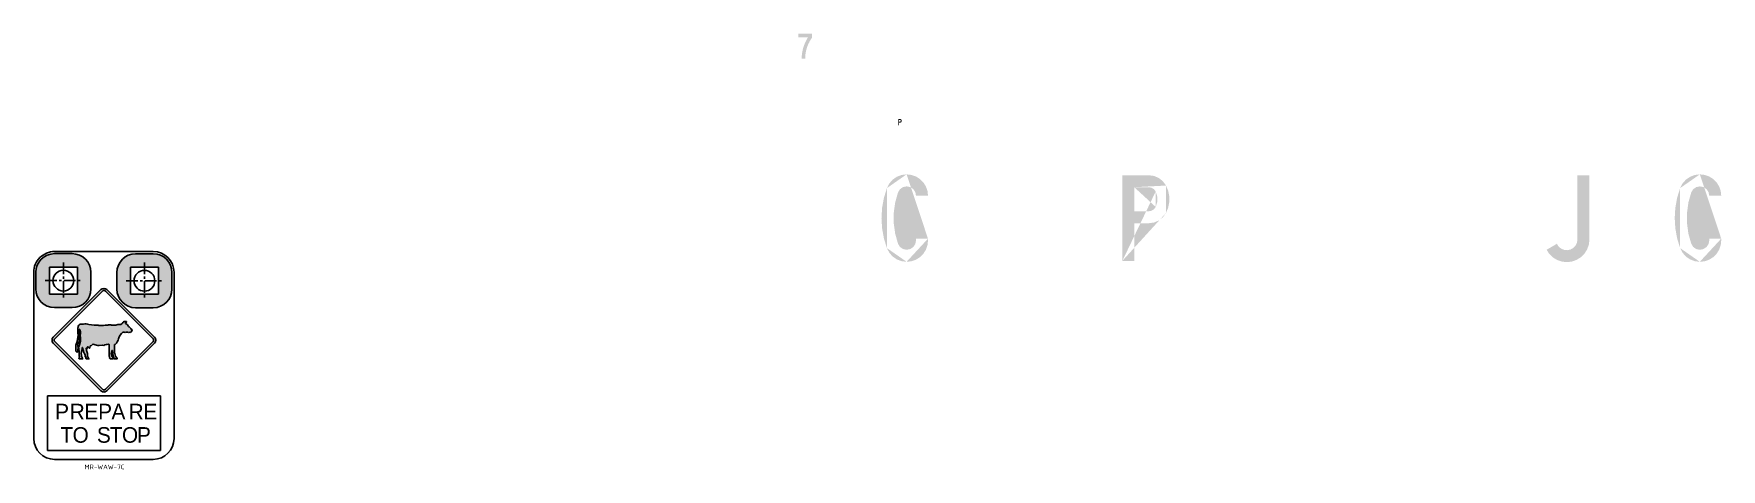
# Model space of a CAD drawing. Extents: x -332 to 1025, y -1312 to 226.
# Drawn here: x -332 to 750, y -54 to 226 of the extents above.
import ezdxf

# ---------------------------------------------------------------- set-up
doc = ezdxf.new("R2010")
doc.units = 0
doc.header["$LTSCALE"] = 6
doc.header["$MEASUREMENT"] = 0
doc.linetypes.add('CENTER', pattern=[2, 1.25, -0.25, 0.25, -0.25])
doc.linetypes.add('CENTERX2', pattern=[101.60000000000001, 63.5, -12.7, 12.7, -12.7])
for name, color, linetype in [('CENT25', 1, 'CENTER'), ('GREEN', 84, 'CONTINUOUS'), ('L25', 1, 'CONTINUOUS'), ('L35', 3, 'CONTINUOUS'), ('L50', 7, 'CONTINUOUS'), ('T25', 1, 'CONTINUOUS'), ('TBLK25', 1, 'CONTINUOUS')]:
    doc.layers.add(name, color=color, linetype=linetype)
doc.styles.add('DSERIES', font='Dseries')
doc.styles.add('ISO', font='iso')

msp = doc.modelspace()

# ---------------------------------------------------------------- hatches: boundary and pattern name
at = {"layer": 'GREEN'}
h = msp.add_hatch(color=256, dxfattribs=at)
h.paths.add_polyline_path([(241.503885531301, 92.94652886552575), (241.4781098236443, 92.94652886552575)], flags=16)
edge = h.paths.add_edge_path()
edge.add_line((233.796948941962, 94.05488429476179), (241.503885531301, 94.05488429476179))
edge.add_line((241.503885531301, 94.05488429476179), (241.503885531301, 92.94652886552575))
edge.add_line((241.1688013317645, 89.87921965438414), (241.503885531301, 92.94652886552575))
edge.add_line((241.1688013317645, 89.87921965438414), (240.163548733155, 86.96656468918246))
edge.add_line((240.163548733155, 86.96656468918246), (238.5139034431293, 84.36321821586063))
edge.add_line((238.5139034431293, 84.36321821586063), (236.3487439999706, 82.17228306504518))
edge.add_line((236.3487439999706, 82.17228306504518), (233.7453975266487, 80.52263777501946))
edge.add_line((233.7453975266487, 80.52263777501946), (230.832742561447, 79.51738517641002))
edge.add_line((230.832742561447, 79.51738517641002), (227.7654333503054, 79.18230097687353))
edge.add_line((227.7654333503054, 79.18230097687353), (224.5176941855673, 79.59471229937998))
edge.add_line((224.5176941855673, 79.59471229937998), (221.4503849744257, 80.75461914392935))
edge.add_line((221.4503849744257, 80.75461914392935), (218.7697113781338, 82.61047009520826))
edge.add_line((218.7697113781338, 82.61047009520826), (216.6303276426318, 85.08493803024686))
edge.add_line((216.6303276426318, 85.08493803024686), (215.1353365985459, 87.99759299544854))
edge.add_line((215.1353365985459, 87.99759299544854), (213.202158524297, 94.26108995601498))
edge.add_line((213.202158524297, 94.26108995601498), (212.0422516797477, 100.705016870178))
edge.add_line((212.0422516797477, 100.705016870178), (211.6556160648979, 107.2520466149676))
edge.add_line((211.6556160648979, 107.2520466149676), (212.0422516797477, 113.7733006521005))
edge.add_line((212.0422516797477, 113.7733006521005), (213.202158524297, 120.2172275662635))
edge.add_line((213.202158524297, 120.2172275662635), (215.1353365985459, 126.48072452683))
edge.add_line((215.1353365985459, 126.48072452683), (216.6303276426318, 129.3933794920317))
edge.add_line((216.6303276426318, 129.3933794920317), (218.7697113781338, 131.8678474270703))
edge.add_line((218.7697113781338, 131.8678474270703), (221.4503849744257, 133.7236983783492))
edge.add_line((221.4503849744257, 133.7236983783492), (224.5176941855673, 134.9093809305552))
edge.add_line((224.5176941855673, 134.9093809305552), (227.7654333503054, 135.296016545405))
edge.add_line((227.7654333503054, 135.296016545405), (230.832742561447, 134.9609323458685))
edge.add_line((230.832742561447, 134.9609323458685), (233.7453975266487, 133.9556797472591))
edge.add_line((233.7453975266487, 133.9556797472591), (236.3487439999706, 132.3060344572334))
edge.add_line((236.3487439999706, 132.3060344572334), (238.5139034431293, 130.1408750140746))
edge.add_line((238.5139034431293, 130.1408750140746), (240.163548733155, 127.5117528330961))
edge.add_line((240.163548733155, 127.5117528330961), (241.1688013317645, 124.5990978678944))
edge.add_line((241.1688013317645, 124.5990978678944), (241.503885531301, 121.5317886567528))
edge.add_line((241.503885531301, 121.5317886567528), (233.796948941962, 121.5317886567528))
edge.add_line((233.796948941962, 121.5317886567528), (233.3587619117989, 123.8516023458515))
edge.add_line((233.3587619117989, 123.8516023458515), (232.0442008213097, 125.8363318354137))
edge.add_line((232.0442008213097, 125.8363318354137), (230.0852470394041, 127.150892925903))
edge.add_line((230.0852470394041, 127.150892925903), (227.7654333503054, 127.589079956066))
edge.add_line((227.7654333503054, 127.589079956066), (225.4456196612067, 127.1251172182463))
edge.add_line((225.4456196612067, 127.1251172182463), (223.5124415869578, 125.7590047124438))
edge.add_line((223.5124415869578, 125.7590047124438), (222.2752076194386, 123.7484995152249))
edge.add_line((222.2752076194386, 123.7484995152249), (220.4451323758162, 117.2787968934052))
edge.add_line((220.4451323758162, 117.2787968934052), (219.5172069001768, 110.6028886103323))
edge.add_line((219.5172069001768, 110.6028886103323), (219.5172069001768, 103.8754289119462))
edge.add_line((219.5172069001768, 103.8754289119462), (220.4451323758162, 97.22529633653))
edge.add_line((220.4451323758162, 97.22529633653), (222.2752076194386, 90.7555937147103))
edge.add_line((222.2752076194386, 90.7555937147103), (223.5124415869578, 88.71931280983478))
edge.add_line((223.5124415869578, 88.71931280983478), (225.4456196612067, 87.3789760116889))
edge.add_line((225.4456196612067, 87.3789760116889), (227.7654333503054, 86.8892375662125))
edge.add_line((227.7654333503054, 86.8892375662125), (230.0852470394041, 87.35320030403227))
edge.add_line((230.0852470394041, 87.35320030403227), (232.0442008213097, 88.6677613945215))
edge.add_line((232.0442008213097, 88.6677613945215), (233.3587619117989, 90.62671517642707))
edge.add_line((233.3587619117989, 90.62671517642707), (233.796948941962, 92.94652886552575))
edge.add_line((233.796948941962, 92.94652886552575), (233.796948941962, 94.05488429476179))
edge = h.paths.add_edge_path(flags=16)
edge.add_line((241.503885531301, 94.05488429476179), (241.4781098236443, 94.05488429476179))
edge.add_line((227.7654333503054, 135.296016545405), (227.7396576426488, 135.296016545405))
edge.add_line((215.1353365985459, 126.48072452683), (215.1095608908893, 126.48072452683))
edge.add_line((215.1353365985459, 87.99759299544854), (215.1095608908893, 87.99759299544854))
edge.add_line((227.7654333503054, 79.18230097687353), (227.7396576426488, 79.18230097687353))
h = msp.add_hatch(color=256, dxfattribs=at)
h.paths.add_polyline_path([(383.1671748122604, 127.0477900952764), (383.1413991046037, 127.0477900952764)], flags=16)
edge = h.paths.add_edge_path(flags=17)
edge.add_line((373.8105929328957, 111.6339169165984), (373.8105929328957, 127.0477900952764))
edge.add_line((373.8105929328957, 127.0477900952764), (383.1671748122604, 127.0477900952764))
edge.add_line((384.9199229329127, 126.6869301880832), (383.1671748122604, 127.0477900952764))
edge.add_line((384.9199229329127, 126.6869301880832), (386.4664653923118, 125.7332290047871))
edge.add_line((386.4664653923118, 125.7332290047871), (387.5490451138912, 124.2897893760146))
edge.add_line((387.5490451138912, 124.2897893760146), (388.5542977125007, 121.0420502112764))
edge.add_line((388.5542977125007, 121.0420502112764), (388.5542977125007, 117.6396568005983))
edge.add_line((388.5542977125007, 117.6396568005983), (387.5490451138912, 114.3919176358602))
edge.add_line((387.5490451138912, 114.3919176358602), (386.4664653923118, 112.9484780070877))
edge.add_line((386.4664653923118, 112.9484780070877), (384.9199229329127, 111.9947768237915))
edge.add_line((384.9199229329127, 111.9947768237915), (383.1671748122604, 111.6339169165984))
edge.add_line((383.1671748122604, 111.6339169165984), (373.8105929328957, 111.6339169165984))
h.paths.add_polyline_path([(383.1413991046037, 134.7289509769586), (383.1671748122604, 134.7289509769586)], flags=16)
edge = h.paths.add_edge_path()
edge.add_line((373.8105929328957, 79.7493665453199), (366.1294320512134, 79.7493665453199))
edge.add_line((366.1294320512134, 79.7493665453199), (366.1294320512134, 134.7289509769586))
edge.add_line((366.1294320512134, 134.7289509769586), (383.1671748122604, 134.7289509769586))
edge.add_line((386.4664653923118, 134.2907639467956), (383.1671748122604, 134.7289509769586))
edge.add_line((386.4664653923118, 134.2907639467956), (389.5595503111101, 132.9504271486497))
edge.add_line((389.5595503111101, 132.9504271486497), (392.1886724920886, 130.8625948284608))
edge.add_line((392.1886724920886, 130.8625948284608), (394.1476262739941, 128.1303698168557))
edge.add_line((394.1476262739941, 128.1303698168557), (395.5395144874533, 124.7537521138343))
edge.add_line((395.5395144874533, 124.7537521138343), (396.2612343018396, 121.1709287495597))
edge.add_line((396.2612343018396, 121.1709287495597), (396.2612343018396, 117.5107782623151))
edge.add_line((396.2612343018396, 117.5107782623151), (395.5395144874533, 113.9279548980405))
edge.add_line((395.5395144874533, 113.9279548980405), (394.1476262739941, 110.5513371950191))
edge.add_line((394.1476262739941, 110.5513371950191), (392.1886724920886, 107.8191121834139))
edge.add_line((392.1886724920886, 107.8191121834139), (389.5595503111101, 105.7312798632252))
edge.add_line((389.5595503111101, 105.7312798632252), (386.4664653923118, 104.3909430650792))
edge.add_line((386.4664653923118, 104.3909430650792), (383.1671748122604, 103.9527560349161))
edge.add_line((383.1671748122604, 103.9527560349161), (373.8105929328957, 103.9527560349161))
edge.add_line((373.8105929328957, 103.9527560349161), (373.8105929328957, 79.7493665453199))
edge = h.paths.add_edge_path()
edge.add_line((373.8105929328957, 127.0477900952764), (373.7848172252391, 127.0477900952764))
edge.add_line((387.5490451138912, 114.3919176358602), (387.5232694062346, 114.3919176358602))
edge.add_line((387.5490451138912, 124.2897893760146), (387.5232694062346, 124.2897893760146))
edge.add_line((366.1294320512134, 79.7493665453199), (366.1036563435567, 79.7493665453199))
edge.add_line((394.1476262739941, 110.5513371950191), (394.1218505663375, 110.5513371950191))
edge.add_line((394.1476262739941, 128.1303698168557), (394.1218505663375, 128.1303698168557))
h = msp.add_hatch(color=256, dxfattribs=at)
h.paths.add_polyline_path([(383.1671748122604, 127.0477900952764), (383.1413991046037, 127.0477900952764)], flags=16)
edge = h.paths.add_edge_path(flags=17)
edge.add_line((373.8105929328957, 111.6339169165984), (373.8105929328957, 127.0477900952764))
edge.add_line((373.8105929328957, 127.0477900952764), (383.1671748122604, 127.0477900952764))
edge.add_line((384.9199229329127, 126.6869301880832), (383.1671748122604, 127.0477900952764))
edge.add_line((384.9199229329127, 126.6869301880832), (386.4664653923118, 125.7332290047871))
edge.add_line((386.4664653923118, 125.7332290047871), (387.5490451138912, 124.2897893760146))
edge.add_line((387.5490451138912, 124.2897893760146), (388.5542977125007, 121.0420502112764))
edge.add_line((388.5542977125007, 121.0420502112764), (388.5542977125007, 117.6396568005983))
edge.add_line((388.5542977125007, 117.6396568005983), (387.5490451138912, 114.3919176358602))
edge.add_line((387.5490451138912, 114.3919176358602), (386.4664653923118, 112.9484780070877))
edge.add_line((386.4664653923118, 112.9484780070877), (384.9199229329127, 111.9947768237915))
edge.add_line((384.9199229329127, 111.9947768237915), (383.1671748122604, 111.6339169165984))
edge.add_line((383.1671748122604, 111.6339169165984), (373.8105929328957, 111.6339169165984))
h.paths.add_polyline_path([(383.1413991046037, 134.7289509769586), (383.1671748122604, 134.7289509769586)], flags=16)
edge = h.paths.add_edge_path()
edge.add_line((373.8105929328957, 79.7493665453199), (366.1294320512134, 79.7493665453199))
edge.add_line((366.1294320512134, 79.7493665453199), (366.1294320512134, 134.7289509769586))
edge.add_line((366.1294320512134, 134.7289509769586), (383.1671748122604, 134.7289509769586))
edge.add_line((386.4664653923118, 134.2907639467956), (383.1671748122604, 134.7289509769586))
edge.add_line((386.4664653923118, 134.2907639467956), (389.5595503111101, 132.9504271486497))
edge.add_line((389.5595503111101, 132.9504271486497), (392.1886724920886, 130.8625948284608))
edge.add_line((392.1886724920886, 130.8625948284608), (394.1476262739941, 128.1303698168557))
edge.add_line((394.1476262739941, 128.1303698168557), (395.5395144874533, 124.7537521138343))
edge.add_line((395.5395144874533, 124.7537521138343), (396.2612343018396, 121.1709287495597))
edge.add_line((396.2612343018396, 121.1709287495597), (396.2612343018396, 117.5107782623151))
edge.add_line((396.2612343018396, 117.5107782623151), (395.5395144874533, 113.9279548980405))
edge.add_line((395.5395144874533, 113.9279548980405), (394.1476262739941, 110.5513371950191))
edge.add_line((394.1476262739941, 110.5513371950191), (392.1886724920886, 107.8191121834139))
edge.add_line((392.1886724920886, 107.8191121834139), (389.5595503111101, 105.7312798632252))
edge.add_line((389.5595503111101, 105.7312798632252), (386.4664653923118, 104.3909430650792))
edge.add_line((386.4664653923118, 104.3909430650792), (383.1671748122604, 103.9527560349161))
edge.add_line((383.1671748122604, 103.9527560349161), (373.8105929328957, 103.9527560349161))
edge.add_line((373.8105929328957, 103.9527560349161), (373.8105929328957, 79.7493665453199))
edge = h.paths.add_edge_path()
edge.add_line((373.8105929328957, 127.0477900952764), (373.7848172252391, 127.0477900952764))
edge.add_line((387.5490451138912, 114.3919176358602), (387.5232694062346, 114.3919176358602))
edge.add_line((387.5490451138912, 124.2897893760146), (387.5232694062346, 124.2897893760146))
edge.add_line((366.1294320512134, 79.7493665453199), (366.1036563435567, 79.7493665453199))
edge.add_line((394.1476262739941, 110.5513371950191), (394.1218505663375, 110.5513371950191))
edge.add_line((394.1476262739941, 128.1303698168557), (394.1218505663375, 128.1303698168557))
h = msp.add_hatch(color=256, dxfattribs=at)
h.paths.add_polyline_path([(658.0393212627973, 93.48781872631542), (658.0135455551408, 93.48781872631542)], flags=16)
edge = h.paths.add_edge_path()
edge.add_line((658.0393212627973, 134.7289509769586), (658.0393212627973, 93.48781872631542))
edge.add_line((657.704237063261, 91.4515378214399), (658.0393212627973, 93.48781872631542))
edge.add_line((657.704237063261, 91.4515378214399), (656.8020872952782, 89.5699111625043))
edge.add_line((656.8020872952782, 89.5699111625043), (655.3586476665056, 88.0749201184185))
edge.add_line((655.3586476665056, 88.0749201184185), (653.5543481305399, 87.04389181215242))
edge.add_line((653.5543481305399, 87.04389181215242), (651.5180672256645, 86.63148048964598))
edge.add_line((651.5180672256645, 86.63148048964598), (649.4560106131323, 86.83768615089923))
edge.add_line((649.4560106131323, 86.83768615089923), (647.54860824654, 87.63673308825543))
edge.add_line((647.54860824654, 87.63673308825543), (645.9505143718276, 88.9770698864013))
edge.add_line((645.9505143718276, 88.9770698864013), (644.8421589425916, 90.7555937147103))
edge.add_line((644.8421589425916, 90.7555937147103), (638.2435777824886, 86.8892375662125))
edge.add_line((638.2435777824886, 86.8892375662125), (640.0221016107977, 84.2085639699207))
edge.add_line((640.0221016107977, 84.2085639699207), (642.3419152998963, 81.96607740379199))
edge.add_line((642.3419152998963, 81.96607740379199), (645.0999160191581, 80.29065640610958))
edge.add_line((645.0999160191581, 80.29065640610958), (648.1672252302997, 79.28540380750019))
edge.add_line((648.1672252302997, 79.28540380750019), (651.3891886873812, 78.97609531562034))
edge.add_line((651.3891886873812, 78.97609531562034), (654.585376436806, 79.36273093047015))
edge.add_line((654.585376436806, 79.36273093047015), (657.6011342326343, 80.47108635970613))
edge.add_line((657.6011342326343, 80.47108635970613), (660.3333592442394, 82.19805877270187))
edge.add_line((660.3333592442394, 82.19805877270187), (662.6016215180248, 84.49209675414386))
edge.add_line((662.6016215180248, 84.49209675414386), (664.3028182233638, 87.25009747340562))
edge.add_line((664.3028182233638, 87.25009747340562), (665.3596222372865, 90.29163097689059))
edge.add_line((665.3596222372865, 90.29163097689059), (665.7204821444797, 93.48781872631542))
edge.add_line((665.7204821444797, 93.48781872631542), (665.7204821444797, 134.7289509769586))
edge.add_line((665.7204821444797, 134.7289509769586), (658.0393212627973, 134.7289509769586))
edge = h.paths.add_edge_path(flags=16)
edge.add_line((665.7204821444797, 93.48781872631542), (665.694706436823, 93.48781872631542))
edge.add_line((665.7204821444797, 93.48781872631542), (665.694706436823, 93.48781872631542))
edge = h.paths.add_edge_path(flags=16)
edge.add_line((644.8421589425916, 90.7555937147103), (644.8163832349348, 90.7555937147103))
h = msp.add_hatch(color=256, dxfattribs=at)
h.paths.add_polyline_path([(750.2648032582983, 92.94652886552575), (750.2390275506416, 92.94652886552575)], flags=16)
edge = h.paths.add_edge_path()
edge.add_line((742.583642376616, 94.05488429476179), (750.2648032582983, 94.05488429476179))
edge.add_line((750.2648032582983, 94.05488429476179), (750.2648032582983, 92.94652886552575))
edge.add_line((749.9297190587617, 89.87921965438414), (750.2648032582983, 92.94652886552575))
edge.add_line((749.9297190587617, 89.87921965438414), (748.9244664601524, 86.96656468918246))
edge.add_line((748.9244664601524, 86.96656468918246), (747.3005968777833, 84.36321821586063))
edge.add_line((747.3005968777833, 84.36321821586063), (745.1096617269679, 82.17228306504518))
edge.add_line((745.1096617269679, 82.17228306504518), (742.506315253646, 80.52263777501946))
edge.add_line((742.506315253646, 80.52263777501946), (739.5936602884443, 79.51738517641002))
edge.add_line((739.5936602884443, 79.51738517641002), (736.5263510773027, 79.18230097687353))
edge.add_line((736.5263510773027, 79.18230097687353), (733.2786119125647, 79.59471229937998))
edge.add_line((733.2786119125647, 79.59471229937998), (730.2370784090797, 80.75461914392935))
edge.add_line((730.2370784090797, 80.75461914392935), (727.5306291051312, 82.61047009520826))
edge.add_line((727.5306291051312, 82.61047009520826), (725.3912453696291, 85.08493803024686))
edge.add_line((725.3912453696291, 85.08493803024686), (723.8962543255433, 87.99759299544854))
edge.add_line((723.8962543255433, 87.99759299544854), (721.9630762512944, 94.26108995601498))
edge.add_line((721.9630762512944, 94.26108995601498), (720.803169406745, 100.705016870178))
edge.add_line((720.803169406745, 100.705016870178), (720.4165337918953, 107.2520466149676))
edge.add_line((720.4165337918953, 107.2520466149676), (720.803169406745, 113.7733006521005))
edge.add_line((720.803169406745, 113.7733006521005), (721.9630762512944, 120.2172275662635))
edge.add_line((721.9630762512944, 120.2172275662635), (723.8962543255433, 126.48072452683))
edge.add_line((723.8962543255433, 126.48072452683), (725.3912453696291, 129.3933794920317))
edge.add_line((725.3912453696291, 129.3933794920317), (727.5306291051312, 131.8678474270703))
edge.add_line((727.5306291051312, 131.8678474270703), (730.2370784090797, 133.7236983783492))
edge.add_line((730.2370784090797, 133.7236983783492), (733.2786119125647, 134.9093809305552))
edge.add_line((733.2786119125647, 134.9093809305552), (736.5263510773027, 135.296016545405))
edge.add_line((736.5263510773027, 135.296016545405), (739.5936602884443, 134.9609323458685))
edge.add_line((739.5936602884443, 134.9609323458685), (742.506315253646, 133.9556797472591))
edge.add_line((742.506315253646, 133.9556797472591), (745.1096617269679, 132.3060344572334))
edge.add_line((745.1096617269679, 132.3060344572334), (747.3005968777833, 130.1408750140746))
edge.add_line((747.3005968777833, 130.1408750140746), (748.9244664601524, 127.5117528330961))
edge.add_line((748.9244664601524, 127.5117528330961), (749.9297190587617, 124.5990978678944))
edge.add_line((749.9297190587617, 124.5990978678944), (750.2648032582983, 121.5317886567528))
edge.add_line((750.2648032582983, 121.5317886567528), (742.583642376616, 121.5317886567528))
edge.add_line((742.583642376616, 121.5317886567528), (742.1196796387962, 123.8516023458515))
edge.add_line((742.1196796387962, 123.8516023458515), (740.805118548307, 125.8363318354137))
edge.add_line((740.805118548307, 125.8363318354137), (738.8461647664014, 127.150892925903))
edge.add_line((738.8461647664014, 127.150892925903), (736.5263510773027, 127.589079956066))
edge.add_line((736.5263510773027, 127.589079956066), (734.2065373882041, 127.1251172182463))
edge.add_line((734.2065373882041, 127.1251172182463), (732.2733593139552, 125.7590047124438))
edge.add_line((732.2733593139552, 125.7590047124438), (731.0361253464359, 123.7484995152249))
edge.add_line((731.0361253464359, 123.7484995152249), (729.2060501028136, 117.2787968934052))
edge.add_line((729.2060501028136, 117.2787968934052), (728.3039003348308, 110.6028886103323))
edge.add_line((728.3039003348308, 110.6028886103323), (728.3039003348308, 103.8754289119462))
edge.add_line((728.3039003348308, 103.8754289119462), (729.2060501028136, 97.22529633653))
edge.add_line((729.2060501028136, 97.22529633653), (731.0361253464359, 90.7555937147103))
edge.add_line((731.0361253464359, 90.7555937147103), (732.2733593139552, 88.71931280983478))
edge.add_line((732.2733593139552, 88.71931280983478), (734.2065373882041, 87.3789760116889))
edge.add_line((734.2065373882041, 87.3789760116889), (736.5263510773027, 86.8892375662125))
edge.add_line((736.5263510773027, 86.8892375662125), (738.8461647664014, 87.35320030403227))
edge.add_line((738.8461647664014, 87.35320030403227), (740.805118548307, 88.6677613945215))
edge.add_line((740.805118548307, 88.6677613945215), (742.1196796387962, 90.62671517642707))
edge.add_line((742.1196796387962, 90.62671517642707), (742.583642376616, 92.94652886552575))
edge.add_line((742.583642376616, 92.94652886552575), (742.583642376616, 94.05488429476179))
edge = h.paths.add_edge_path(flags=16)
edge.add_line((750.2648032582983, 94.05488429476179), (750.2390275506416, 94.05488429476179))
edge.add_line((736.5263510773027, 135.296016545405), (736.5005753696461, 135.296016545405))
edge.add_line((723.8962543255433, 126.48072452683), (723.8704786178866, 126.48072452683))
edge.add_line((723.8962543255433, 87.99759299544854), (723.8704786178866, 87.99759299544854))
edge.add_line((736.5263510773027, 79.18230097687353), (736.5005753696461, 79.18230097687353))
at = {"layer": 'L25'}
h = msp.add_hatch(color=256, dxfattribs=at)
h.paths.add_polyline_path([(-307.399825937449, 84.42640085685912), (-318.7331592707823, 84.42640085685912, 0.2040437630491477), (-327.3841500426525, 80.74267157545745), (-322.0664926041156, 75.21625022303758), (-322.0664926041157, 75.75973419019232), (-304.0664926041157, 75.75973419019229), (-304.0664926041156, 58.42640085685903), (-322.0664926041155, 58.42640085685903), (-322.0664926041157, 75.2162502230376), (-327.3841500426525, 80.74267157545748, 0.1937910284839096), (-330.7331592707823, 72.42640085685906), (-330.7331592707823, 61.75973419019235, 0.4142135623730945), (-318.7331592707823, 49.75973419019238), (-307.3998259374491, 49.75973419019235, 0.414213562373093), (-295.3998259374491, 61.75973419019223), (-295.399825937449, 72.42640085685909, 0.4142135623730957)])
h.paths.add_polyline_path([(-252.0687426043408, 75.6665872409225), (-252.0687426043408, 74.61197229623684), (-245.3264630730234, 78.8510775782392, 0.2544392994775301), (-255.4020759376742, 84.33325390758927), (-266.7354092710075, 84.33325390758927, 0.4142135623730923), (-278.7354092710075, 72.33325390758927), (-278.7354092710075, 61.66658724092252, 0.4142135623730945), (-266.7354092710075, 49.66658724092255), (-255.4020759376743, 49.6665872409225, 0.414213562373093), (-243.4020759376743, 61.66658724092241), (-243.4020759376742, 72.33325390758927, 0.1445407898175066), (-245.3264630730234, 78.85107757823923), (-252.0687426043408, 74.61197229623684), (-252.0687426043408, 58.33325390758921), (-270.0687426043407, 58.33325390758918), (-270.0687426043409, 75.66658724092244)])
at = {"layer": 'T25', "linetype": 'CENTERX2'}
msp.add_hatch(color=1, dxfattribs=at).paths.add_polyline_path([(-287.9133393718535, 38.36453293113419), (-288.354100902656, 38.32622335269775), (-288.8140242733537, 38.30706856347962), (-289.5614020222356, 38.32622335269758), (-290.3662691164823, 38.40284315403585), (-290.6537215818259, 38.49861710012709), (-292.3976001266245, 38.49861710012709), (-293.2216309736069, 38.59439104621873), (-294.9271829693547, 38.65185605833824), (-296.6710624705721, 38.92002375185911), (-297.5717473720733, 39.22650166828134), (-298.4341057245242, 39.32227561437287), (-299.2964631205562, 39.32227561437287), (-300.2666576698794, 39.12832450772294), (-300.533535447142, 39.10087580217032), (-300.8084880346354, 39.06471448184902), (-301.1322814022245, 39.08914120250341), (-301.28881583534, 39.11652218440059), (-301.5040072901976, 39.14406829817329, 0.1610908879962675), (-301.9149008111643, 39.12021358838126, -0.05588298567360746), (-302.0657857105682, 39.07347617434016, 0.3213058907707211), (-303.6405844202769, 37.3393347365236), (-303.7040707772265, 36.75552548107953), (-303.8913728064501, 34.44083549671024, 0.07568652839923001), (-303.7763943440594, 33.83718819679621, -0.07597696785418287), (-303.6999249728937, 33.45186996334917, -0.07564330461826708), (-304.1991367420812, 28.10609054655879), (-304.2188332691189, 28.05318006205573, -0.02514377951187021), (-305.1066983293882, 25.75989215586793, 0.07707671666309511), (-305.1428327677828, 24.85692577670039, 0.002890575573092356), (-305.0946531977872, 24.17067171520699, -0.04361699843060815), (-305.1207894110617, 21.85905972467742, 0.3587837070377454), (-304.9230503948294, 21.66779717699251), (-304.5959263523653, 21.64163912859101), (-304.5109758128591, 21.36264168788398, 0.7983333163880679), (-303.9986599660406, 21.40414826524938), (-303.6657451845938, 23.76853392300637), (-303.8573798426837, 25.77979323557503), (-303.7615629918483, 26.04796157355588), (-303.3399652137809, 27.23556237188325), (-302.9950224466515, 28.11668525378417), (-302.9183674357135, 28.99780878015002), (-302.9758586939171, 31.54540412422301), (-302.9758586939171, 32.44568179534423), (-302.880040886663, 33.30765053249047), (-302.9183674357137, 34.16961862517383), (-302.9183674357137, 35.849711789411), (-302.7826749214881, 35.97686462889573), (-302.6307501507584, 35.84019303607624), (-302.4392803122797, 35.4721488032705), (-302.2859722032406, 34.97412235020084), (-302.1709906432517, 34.41863217394075), (-302.0751737924159, 33.57581822601156), (-302.132664094201, 32.9820178268501), (-302.2284819014552, 32.54145638589989), (-302.1326640942009, 29.84062208361411), (-301.9641029667708, 28.05046979218622), (-302.806074872264, 25.36148018772008), (-303.0333489957022, 24.97528951054755), (-303.2116026932739, 24.56803639567261, 0.1813622571450652), (-303.3135566344954, 23.99869563161474), (-303.2798418353636, 23.88581716285898), (-303.2114521831247, 23.51809192300237), (-303.1416156394475, 23.02945459060766), (-303.1066968125577, 22.57571960423076), (-303.0194011329612, 22.08708227183456), (-302.8997188952267, 21.20981075991205), (-302.9183674357137, 19.42038259222903), (-302.9566949411825, 19.1330594650251), (-302.9950214902333, 19.01813072971549), (-303.0141852429678, 18.78827197016602), (-302.9950214902333, 18.61587886720196), (-302.8608771339284, 18.52010427664516), (-302.7229002735251, 18.10635887464019), (-302.8992036829792, 17.75391013005446), (-302.9566949411832, 17.69644576239909), (-303.0333489957022, 17.60067117184332), (-303.0908392974874, 17.35165826754104), (-303.0525117920183, 17.1218001524565), (-302.9375311884481, 17.04518099558362), (-302.8992036829792, 16.9685611942453), (-302.8225496284596, 16.89194203737242), (-302.707569024889, 16.87278724815405), (-301.1936516872296, 16.87278724815405), (-300.7145645637968, 16.89194203737242), (-300.7145645637968, 17.160109730893), (-300.7528911128476, 17.23672888776611), (-300.7528911128476, 17.31334868910449), (-301.0403435781916, 17.6964457624), (-301.4044500980553, 18.6158788672019), (-301.4655297103743, 19.15525790345185), (-301.5353668091029, 19.67879795587532), (-301.6052039078313, 19.90566526205771), (-301.64012217967, 20.16743528827152), (-301.6758653584436, 20.32820757348867), (-301.3258560679687, 22.26159549797256), (-301.0639679190767, 22.83748963044269), (-300.9766716844291, 23.2388705367747), (-300.9190947143229, 24.17716118894293), (-300.8083643384033, 24.11391563584652), (-299.8522062113466, 20.87615108407198), (-299.7947159095611, 20.64629296898858), (-299.181483473404, 19.49700174910237), (-299.0856656661498, 18.67334323485647), (-299.1431569243533, 18.44348511977233), (-299.0665028698338, 18.19447157100478), (-298.3548034367316, 18.04357381091228), (-298.4149429282076, 17.77306491927288), (-298.7023953935518, 17.4474328580971), (-298.7023953935519, 17.23672953223132), (-298.5490872845126, 16.96856119424564), (-298.434106680942, 16.87278724815411), (-296.7285546851938, 16.87278724815417), (-296.9585168487534, 17.42827742441443), (-297.341787121351, 18.1370072033493), (-297.5525855321754, 18.61587886720196), (-297.5341098815396, 20.14864620342769), (-298.338288873688, 22.31276543116303), (-298.366610907968, 23.75850483560305, -0.6623224854682025), (-298.1452044967465, 23.86273682180916, -0.1204917420359453), (-298.0528999916014, 23.73424162419406), (-297.9854659115449, 23.58375662743737, 0.8728938351923536), (-297.6234154266365, 23.69012660345925), (-297.709281128637, 24.2573690830327, -0.08195672279546966), (-297.7141216961132, 24.36323158190743, -0.6288092249713857), (-297.0715243564935, 24.54599836514581), (-296.4015612275057, 23.84631819040493, 0.5723265339368613), (-296.0164464540682, 23.94622789232346), (-295.8661963327431, 25.14768390244217), (-294.9271848821912, 25.56909055417429), (-294.1223177879442, 26.3927490684199), (-291.8633236545269, 25.62515018249184, 0.1065466817293776), (-290.0518652026326, 25.41542487448868), (-288.0587643607494, 25.6094218193673), (-287.2108124183492, 25.50730552407077, 0.1366347481272716), (-287.0960601415976, 25.52485267220214, -0.08567122795200179), (-284.1764554095438, 26.27782033310967), (-283.8765045120317, 26.25283580466112), (-283.7740223406296, 26.04796221802587), (-283.7356948351605, 22.88741168556999), (-283.6590407806409, 21.18262964495938), (-283.6782045333753, 18.88404720518764), (-283.7548585878949, 18.74996368065973), (-283.7548585878949, 18.66568338525087), (-283.3332608098279, 17.69644640686465), (-283.4482423698163, 17.61982724999177), (-283.4078761679618, 17.33739464370115), (-283.1991164535232, 17.10264600770364), (-283.1032996026872, 17.00687206161206), (-282.9691542899641, 16.8727878926191), (-281.2061119924307, 16.8727878926191), (-281.3402563487354, 17.67729161764674), (-281.972652537627, 18.30940159524442), (-282.49006716653, 20.3206615522779), (-282.0301428394122, 22.10206274976218), (-281.8193444285879, 22.31276607562825), (-281.4997084426473, 22.12107119828471), (-281.1486216906455, 18.84573762675092), (-281.2061119924307, 18.74996368065973), (-281.2061119924306, 18.73603208380058), (-280.7270239125783, 17.73475598530132), (-280.7621561500042, 17.68208227791359), (-280.8228417198325, 17.40912392412599), (-280.8228417198325, 17.31334868910443), (-280.669533610793, 17.04518164004855), (-280.4587351999689, 16.87278789261921), (-278.5807113424465, 16.87278789261921), (-278.599874138763, 17.04518164004872), (-279.0789622186157, 17.73475598530172), (-279.5580502984674, 18.55841514401203), (-280.286263338195, 21.16347485574204), (-280.3054270909295, 23.71107019981696), (-280.2862633381951, 23.78769000115494), (-280.2497663574499, 25.88539687683254, -0.6685996742282279), (-280.164058078759, 26.03250032233348, 0.2054608938862517), (-279.6893553551052, 26.23589295687765, 0.1121891563041604), (-277.6514587073492, 29.7600909089474, -0.1566492183807326), (-274.8219769836284, 34.12888508005585, 0.140528687791792), (-272.0221196083793, 34.04089543555926, 0.1431406916678735), (-270.7110532062492, 33.9288046048066, 0.07952862229395025), (-269.8356030558248, 33.9468137569371), (-269.5571104218478, 34.22832274610869, 0.09275644649819545), (-269.5124958912912, 34.29423644336174), (-269.0375501922115, 35.38685845192731, 0.3761148515565894), (-269.1422881775727, 35.65210289637793), (-269.6468781668813, 35.91174096883475, 0.1096799235730774), (-270.9038119224527, 37.4432146132018, -0.1890101664099177), (-271.5984674070492, 38.24957182209624, 0.1235432876359545), (-272.2713277958744, 39.09474852545191), (-273.1890056852984, 39.66518267241003, -0.6278162461741108), (-273.1337503546322, 40.23278085447157, -0.08496801055696558), (-272.7161470356501, 40.32732983647321, 0.8047873668224542), (-272.6622878592816, 40.85121773770862, 0.05293843684344806), (-272.8736233100893, 40.89526075290087, 0.02579167008384876), (-273.1188607158308, 40.89839854053258), (-274.1425463874037, 40.80235036768312, 0.2854136271786981), (-274.8381749096322, 40.26212184892432, -0.1777750770658324), (-275.4045248724153, 39.50702083518155), (-276.0587683688001, 39.04260615370413), (-276.434397815897, 38.90086896264086), (-276.7985043357602, 38.92002375185911), (-277.0859577575231, 38.9966429087321), (-277.2967561683472, 39.01579769795046), (-277.680026440946, 38.97748811951385), (-277.9774498177135, 38.8845856284733), (-278.1674287565259, 38.86559586330822), (-278.2620677636736, 38.85325723564245), (-278.3608213654697, 38.84914460909448), (-278.4842636452399, 38.82857998031068), (-278.5953615860229, 38.79978972442007), (-278.727033055085, 38.76277384142196), (-278.9649906974746, 38.68170996985691), (-279.2686264968194, 38.60583502496456), (-279.4772513762196, 38.55676925090495), (-279.6858757005642, 38.49543665931918), (-280.0816066013722, 38.44149792407381), (-280.5817339095962, 38.47090377228949), (-281.146247081102, 38.49543665931986), (-281.5880400944451, 38.51996954634933), (-282.1798145679396, 38.56792989652735), (-282.5452586600716, 38.65490117303631), (-282.7047948101506, 38.71623339061142), (-282.9256913168261, 38.77756598219747), (-283.1224623990036, 38.8050950165495), (-283.4865689188744, 38.76678479364608), (-283.8315126424151, 38.72847521521123), (-284.0614748059739, 38.63270126911988), (-284.6172159839273, 38.47946231090879), (-285.4029202818548, 38.4794623109089), (-286.3227689360951, 38.46030752169059), (-287.2426166339262, 38.40284315403517)])
at = {"layer": 'TBLK25', "linetype": 'CENTERX2'}
h = msp.add_hatch(color=256, dxfattribs=at)
h.paths.add_polyline_path([(162.7155661367579, 209.573836567163), (162.7090596434629, 209.573836567163)], flags=16)
edge = h.paths.add_edge_path()
edge.add_line((162.7220726300528, 210.0423040843999), (162.7155661367579, 209.573836567163))
edge.add_line((160.4773324432929, 209.573836567163), (162.7155661367579, 209.573836567163))
edge.add_line((160.4773324432929, 209.573836567163), (160.4838389365879, 210.0683300575797))
edge.add_line((160.4838389365879, 210.0683300575797), (160.5033584164727, 210.5628235479963))
edge.add_line((160.5033584164727, 210.5628235479963), (160.5293843896525, 211.057317038413))
edge.add_line((160.5293843896525, 211.057317038413), (160.5619168561273, 211.5518105288297))
edge.add_line((160.5619168561273, 211.5518105288297), (160.607462309192, 212.0463040192464))
edge.add_line((160.607462309192, 212.0463040192464), (160.6660207488466, 212.5342910163681))
edge.add_line((160.6660207488466, 212.5342910163681), (160.7310856817962, 213.0287845067848))
edge.add_line((160.7310856817962, 213.0287845067848), (160.8026571080407, 213.5167715039065))
edge.add_line((160.8026571080407, 213.5167715039065), (160.8872415208751, 214.0047585010282))
edge.add_line((160.8872415208751, 214.0047585010282), (160.9783324270045, 214.49274549815))
edge.add_line((160.9783324270045, 214.49274549815), (161.0824363197238, 214.9742260019767))
edge.add_line((161.0824363197238, 214.9742260019767), (161.1930467057381, 215.4622129990985))
edge.add_line((161.1930467057381, 215.4622129990985), (161.3166700783423, 215.9371870096303))
edge.add_line((161.3166700783423, 215.9371870096303), (161.4467999442414, 216.4186675134571))
edge.add_line((161.4467999442414, 216.4186675134571), (161.5834363034355, 216.8936415239889))
edge.add_line((161.5834363034355, 216.8936415239889), (161.7330856492194, 217.3686155345207))
edge.add_line((161.7330856492194, 217.3686155345207), (161.8892414882984, 217.8370830517575))
edge.add_line((161.8892414882984, 217.8370830517575), (162.0584103139673, 218.2990440756994))
edge.add_line((162.0584103139673, 218.2990440756994), (162.2340856329311, 218.7610050996413))
edge.add_line((162.2340856329311, 218.7610050996413), (162.4227739384849, 219.2229661235832))
edge.add_line((162.4227739384849, 219.2229661235832), (162.6114622440386, 219.6784206542302))
edge.add_line((162.6114622440386, 219.6784206542302), (162.8131635361822, 220.1338751848771))
edge.add_line((162.8131635361822, 220.1338751848771), (163.0278778149158, 220.5763167289342))
edge.add_line((163.0278778149158, 220.5763167289342), (163.2490985869443, 221.0252647662861))
edge.add_line((163.2490985869443, 221.0252647662861), (163.4768258522678, 221.4611998170482))
edge.add_line((163.4768258522678, 221.4611998170482), (163.7110596108862, 221.8971348678103))
edge.add_line((163.7110596108862, 221.8971348678103), (163.9583063560945, 222.3265634252774))
edge.add_line((163.9583063560945, 222.3265634252774), (164.2120595945978, 222.7494854894496))
edge.add_line((164.2120595945978, 222.7494854894496), (164.4723193263961, 223.1724075536217))
edge.add_line((164.4723193263961, 223.1724075536217), (158.4017610822018, 223.1724075536217))
edge.add_line((158.4017610822018, 223.1724075536217), (158.4017610822018, 225.5733035794606))
edge.add_line((158.4017610822018, 225.5733035794606), (167.1920335236878, 225.5733035794606))
edge.add_line((167.1920335236878, 225.5733035794606), (167.1920335236878, 223.1724075536217))
edge.add_line((167.1920335236878, 223.1724075536217), (166.9187608052997, 222.7885244492193))
edge.add_line((166.9187608052997, 222.7885244492193), (166.6585010735014, 222.4046413448169))
edge.add_line((166.6585010735014, 222.4046413448169), (166.3982413417032, 222.0077452538245))
edge.add_line((166.3982413417032, 222.0077452538245), (166.1509945964948, 221.6108491628322))
edge.add_line((166.1509945964948, 221.6108491628322), (165.9102543445814, 221.2074465785449))
edge.add_line((165.9102543445814, 221.2074465785449), (165.676020585963, 220.8040439942576))
edge.add_line((165.676020585963, 220.8040439942576), (165.4482933206396, 220.3876284233804))
edge.add_line((165.4482933206396, 220.3876284233804), (165.233579041906, 219.9712128525032))
edge.add_line((165.233579041906, 219.9712128525032), (165.0253712564674, 219.554797281626))
edge.add_line((165.0253712564674, 219.554797281626), (164.8236699643237, 219.1253687241589))
edge.add_line((164.8236699643237, 219.1253687241589), (164.63498165877, 218.6959401666918))
edge.add_line((164.63498165877, 218.6959401666918), (164.4527998465112, 218.2665116092247))
edge.add_line((164.4527998465112, 218.2665116092247), (164.2771245275474, 217.8305765584626))
edge.add_line((164.2771245275474, 217.8305765584626), (164.1144621951735, 217.3881350144055))
edge.add_line((164.1144621951735, 217.3881350144055), (163.9583063560945, 216.9456934703485))
edge.add_line((163.9583063560945, 216.9456934703485), (163.8151635036055, 216.5032519262915))
edge.add_line((163.8151635036055, 216.5032519262915), (163.6720206511164, 216.0543038889395))
edge.add_line((163.6720206511164, 216.0543038889395), (163.5483972785123, 215.5988493582926))
edge.add_line((163.5483972785123, 215.5988493582926), (163.4247739059081, 215.1499013209406))
edge.add_line((163.4247739059081, 215.1499013209406), (163.3141635198938, 214.6944467902936))
edge.add_line((163.3141635198938, 214.6944467902936), (163.2165661204695, 214.2324857663517))
edge.add_line((163.2165661204695, 214.2324857663517), (163.1254752143401, 213.7705247424098))
edge.add_line((163.1254752143401, 213.7705247424098), (163.0408908015057, 213.3085637184679))
edge.add_line((163.0408908015057, 213.3085637184679), (162.9693193752612, 212.846602694526))
edge.add_line((162.9693193752612, 212.846602694526), (162.9042544423116, 212.3846416705841))
edge.add_line((162.9042544423116, 212.3846416705841), (162.845696002657, 211.9161741533473))
edge.add_line((162.845696002657, 211.9161741533473), (162.8001505495923, 211.4477066361104))
edge.add_line((162.8001505495923, 211.4477066361104), (162.7676180831175, 210.9792391188736))
edge.add_line((162.7676180831175, 210.9792391188736), (162.7415921099377, 210.5107716016367))
edge.add_line((162.7415921099377, 210.5107716016367), (162.7220726300528, 210.0423040843999))
edge = h.paths.add_edge_path(flags=16)
edge.add_line((167.1920335236878, 223.1724075536217), (167.1855270303929, 223.1724075536217))
edge.add_line((160.4773324432929, 209.573836567163), (160.4708259499979, 209.573836567163))
h = msp.add_hatch(color=256, dxfattribs=at)
h.paths.add_polyline_path([(223.6534986404315, 170.2256551673331), (223.5907743870324, 170.2256551673331)], flags=0)
edge = h.paths.add_edge_path(flags=16)
edge.add_line((222.9635318530419, 169.0966186061502), (222.9635318530419, 170.2256551673331))
edge.add_line((222.9635318530419, 170.2256551673331), (223.6534986404315, 170.2256551673331))
edge.add_line((223.9671199074267, 170.0374824071359), (223.6534986404315, 170.2256551673331))
edge.add_line((223.9671199074267, 170.0374824071359), (224.0298441608258, 169.6611368867416))
edge.add_line((224.0298441608258, 169.6611368867416), (223.9671199074267, 169.3475156197464))
edge.add_line((223.9671199074267, 169.3475156197464), (223.6534986404315, 169.0966186061502))
edge.add_line((223.6534986404315, 169.0966186061502), (222.9635318530419, 169.0966186061502))
h.paths.add_polyline_path([(223.5907743870324, 170.7901734479246), (223.6534986404315, 170.7901734479246)], flags=16)
edge = h.paths.add_edge_path()
edge.add_line((222.9635318530419, 166.7758212303852), (222.3990135724504, 166.7758212303852))
edge.add_line((222.3990135724504, 166.7758212303852), (222.3990135724504, 170.7901734479246))
edge.add_line((222.3990135724504, 170.7901734479246), (223.6534986404315, 170.7901734479246))
edge.add_line((223.9671199074267, 170.7274491945255), (223.6534986404315, 170.7901734479246))
edge.add_line((223.9671199074267, 170.7274491945255), (224.280741174422, 170.6020006877274))
edge.add_line((224.280741174422, 170.6020006877274), (224.4689139346191, 170.3511036741312))
edge.add_line((224.4689139346191, 170.3511036741312), (224.5943624414172, 169.9120339003378))
edge.add_line((224.5943624414172, 169.9120339003378), (224.5943624414172, 169.4729641265445))
edge.add_line((224.5943624414172, 169.4729641265445), (224.4689139346191, 169.0338943527511))
edge.add_line((224.4689139346191, 169.0338943527511), (224.280741174422, 168.7829973391549))
edge.add_line((224.280741174422, 168.7829973391549), (223.9671199074267, 168.5948245789577))
edge.add_line((223.9671199074267, 168.5948245789577), (223.6534986404315, 168.5321003255587))
edge.add_line((223.6534986404315, 168.5321003255587), (222.9635318530419, 168.5321003255587))
edge.add_line((222.9635318530419, 168.5321003255587), (222.9635318530419, 166.7758212303852))
h = msp.add_hatch(color=256, dxfattribs=at)
h.paths.add_polyline_path([(-255.5525029747174, 29.81614524073325, -0.1988724069901197), (-255.1625157873393, 28.87483757440253), (-253.831016203067, 28.87504222767723, 0.1988724144194797), (-254.6109905778349, 30.75765763646513), (-285.2101434591526, 61.35681055517443, 0.1988724183882038), (-287.0927589076548, 62.1367849322495), (-287.0929635609294, 60.80528534797713, -0.1988724146099905), (-286.1516558560351, 60.4152981594425)])
h.paths.add_polyline_path([(-288.0346806486508, 60.4152981605933, -0.1989523207601033), (-287.0929635609294, 60.80528534797725), (-287.0927589076548, 62.1367849322495, 0.1989523169817702), (-288.9761930443824, 61.35681055747602), (-319.5753459243651, 30.75765771490438, 0.1988724221665021), (-320.3553203014463, 28.87504222768814), (-319.0238207171741, 28.87483757441345, -0.1988724221665001), (-318.6338335286334, 29.8161453180216)])
h.paths.add_polyline_path([(-288.9761930067255, -3.607544787616348, 0.1989523133510655), (-287.0927589076434, -4.387519163464958), (-287.0929635609181, -3.05601957919265, -0.1989523133510666), (-288.0346806104591, -2.666032391268345), (-318.6338335291683, 27.93312052479087, -0.1989523133735744), (-319.0238207171741, 28.87483757441345), (-320.3553203014463, 28.87504222768814, 0.1989523133735744), (-319.5753459254347, 26.99160812844292)])
h.paths.add_polyline_path([(-286.1516558179267, -2.666032391268686, -0.19887242199628), (-287.0929635609181, -3.05601957919265), (-287.0927589076434, -4.387519163464958, 0.1988724219962836), (-285.2101434216606, -3.60754478761703), (-254.6109905790677, 26.99160805230468, 0.1989523208032523), (-253.831016203067, 28.87504222767723), (-255.1625157873393, 28.87483757440253, -0.1989523282328412), (-255.5525029753337, 27.93312044865297)])

# ---------------------------------------------------------------- linework, layer by layer
at = {"layer": 'CENT25'}
for p, q in [((-313.0664926041155, 78.75973419019235), (-313.0664926041155, 55.42640085685912)), ((-261.0687426043407, 78.66658724092252), (-261.0687426043407, 55.33325390758927)), ((-324.7331592707822, 67.09306752352569), (-301.3998259374489, 67.09306752352569)), ((-272.7354092710074, 66.99992057425587), (-249.4020759376741, 66.99992057425587))]:
    msp.add_line(p, q, dxfattribs=at)
at = {"layer": 'L35'}
for p, q in [((-318.7331592707823, 85.75973419019238), (-255.4020759376741, 85.7597341901922)), ((-318.7331592707823, 84.42640085685912), (-307.399825937449, 84.42640085685912)), ((-266.7354092710075, 84.33325390758927), (-255.4020759376742, 84.33325390758927)), ((-332.0664926041152, -34.27578674731231), (-332.0664926041156, 72.42640085685895)), ((-330.7331592707823, 61.75973419019235), (-330.7331592707823, 72.42640085685906)), ((-322.0664926041156, 75.75973419019229), (-304.0664926041156, 75.75973419019229)), ((-322.0664926041155, 58.42640085685903), (-322.0664926041156, 75.75973419019229)), ((-304.0664926041156, 75.75973419019229), (-304.0664926041155, 58.42640085685903)), ((-295.399825937449, 72.42640085685909), (-295.3998259374491, 61.75973419019223)), ((-278.7354092710075, 61.66658724092252), (-278.7354092710075, 72.33325390758927)), ((-270.0687426043409, 75.66658724092247), (-252.0687426043409, 75.66658724092247)), ((-270.0687426043407, 58.33325390758921), (-270.0687426043409, 75.66658724092247)), ((-252.0687426043409, 75.66658724092247), (-252.0687426043407, 58.33325390758921)), ((-243.4020759376742, 72.33325390758927), (-243.4020759376743, 61.66658724092241)), ((-242.0687426043407, -34.27578674731225), (-242.0687426043408, 72.42640085685886)), ((-304.0664926041156, 58.42640085685903), (-322.0664926041156, 58.42640085685903)), ((-252.0687426043408, 58.33325390758921), (-270.0687426043408, 58.33325390758921)), ((-307.3998259374491, 49.75973419019235), (-318.7331592707823, 49.75973419019238)), ((-255.4020759376743, 49.6665872409225), (-266.7354092710075, 49.66658724092255)), ((-323.317617604228, -6.942477573744554), (-250.817617604228, -6.942477573744554)), ((-323.317617604228, -41.94247757374455), (-323.317617604228, -6.942477573744554)), ((-250.817617604228, -6.942477573744554), (-250.817617604228, -41.94247757374455)), ((-250.817617604228, -41.94247757374458), (-323.317617604228, -41.94247757374455)), ((-318.7331592707818, -47.6091200806456), (-255.4020759376741, -47.6091200806456))]:
    msp.add_line(p, q, dxfattribs=at)
for centre in [(-313.0664926041155, 67.09306752352569), (-261.0687426043407, 66.99992057425587)]:
    msp.add_circle(centre, 6.666666666649997, dxfattribs=at)
for centre, radius, start, end in [((-318.7331592707823, 72.426400856859), 13.33333333333333, 89.99999999999984, 180.0000000000002), ((-318.7331592707823, 72.42640085685909), 12.00000000000003, 90, 180), ((-307.399825937449, 72.42640085685909), 11.99999999999999, 0, 90), ((-266.7354092710075, 72.33325390758927), 12.00000000000003, 90, 180), ((-255.4020759376741, 72.42640085685886), 13.33333333333333, 0, 89.99999999999982), ((-255.4020759376742, 72.33325390758927), 11.99999999999999, 0, 90), ((-318.7331592707823, 61.75973419019235), 11.99999999999999, 180, 270), ((-307.3998259374491, 61.75973419019232), 11.99999999999999, 270, 0), ((-266.7354092710075, 61.66658724092252), 11.99999999999999, 180, 270), ((-255.4020759376743, 61.6665872409225), 11.99999999999999, 270, 0), ((-318.7331592707818, -34.27578674731225), 13.33333333333333, 180.0000000000002, 270), ((-255.4020759376741, -34.27578674731225), 13.33333333333333, 270, 2.544443745170813e-14)]:
    msp.add_arc(centre, radius, start, end, dxfattribs=at)
at = {"layer": 'L50', "color": 1}
msp.add_lwpolyline([(-303.771981459594, 33.82481249267295, -0.0773050218547461), (-303.8913728064501, 34.44083549671024), (-303.7040707772262, 36.75552548107947), (-303.6437088506474, 37.31060303012305, -0.328593731952652), (-302.0421770403518, 39.07840326083175, 0.04735408659365818), (-301.9149008111657, 39.12021358838064, -0.1610908879968823), (-301.5040072901976, 39.14406829817329), (-301.2888158353412, 39.11652218440071), (-301.1322814022243, 39.0891412025033), (-300.9248726400357, 39.07349444626192), (-300.6822431030969, 39.08131801138819), (-300.5335354471409, 39.10087580217044), (-300.2666576698786, 39.12832450772294), (-299.2964631205562, 39.32227561437287), (-298.4341057245238, 39.32227561437287), (-297.5717473720732, 39.2265016682814), (-296.6710624705722, 38.92002375185905), (-294.9271829693548, 38.65185605833824), (-293.2216309736067, 38.5943910462185), (-292.3976001266251, 38.49861710012715), (-290.6537215818261, 38.49861710012715), (-290.3662691164819, 38.40284315403585), (-289.5614020222349, 38.3262233526977), (-288.8140242733547, 38.3070685634795), (-288.3541009026551, 38.3262233526977), (-287.9133393718535, 38.36453293113419), (-287.2426166339111, 38.40284315403585), (-286.3227689360939, 38.46030752169059), (-285.4029202818581, 38.4794623109089), (-284.6172159839273, 38.4794623109089), (-284.0614748059735, 38.6327012691201), (-283.8315126424147, 38.7284752152114), (-283.4865689188671, 38.76678479364801), (-283.1224623990034, 38.80509501654944), (-282.9256913168264, 38.77756598219742), (-282.7047948101506, 38.71623339061136), (-282.5452586600713, 38.65490117303636), (-282.2875456064069, 38.59356858145026), (-282.0421052901231, 38.55676925090529), (-281.5880400944421, 38.51996954634916), (-281.1462470810907, 38.49543665931918), (-280.5817339095972, 38.4709037722892), (-280.1644847058536, 38.44637088525928), (-279.9558603815075, 38.45863732877416), (-279.6858757005647, 38.49543665931918), (-279.4772513762184, 38.55676925090529), (-279.268626496821, 38.60583502496519), (-279.0231861805373, 38.66716761655135), (-278.8636494754069, 38.71623339061136), (-278.727033055085, 38.76277384142179), (-278.5953615860236, 38.79978972441967), (-278.4842636452405, 38.82857998031051), (-278.3608213654699, 38.84914460909448), (-278.2620677636739, 38.85325723564239), (-278.1674287565233, 38.86559586330833), (-278.0851335333089, 38.87382186442636), (-277.9781507422223, 38.89027311864015), (-277.908199857995, 38.90672474686511), (-277.843389878677, 38.92646028681594), (-277.6800264409457, 38.97748811951391), (-277.2967561683472, 39.01579769795035), (-277.0859577575229, 38.99664290873221), (-276.7985043357605, 38.92002375185905), (-276.4797033352083, 38.90325237965061, 0.1037127790762256), (-276.3919509143348, 38.91688555730155), (-276.1109780558069, 39.02290574299411, 0.0642110501731419), (-276.0132644539821, 39.07490710315648), (-275.4045248724153, 39.50702083518155, 0.1777750770658201), (-274.8381749096322, 40.26212184892427, -0.285413627178716), (-274.1425463874037, 40.80235036768312), (-273.1188607158308, 40.89839854053258, -0.01249047565535409), (-273.0000374513187, 40.90003817446473, -0.08283413620655998), (-272.6669583980779, 40.85270788314301, -0.8541720823672827), (-272.7427267008653, 40.32563653030491, 0.08632157441491059), (-273.1644924437173, 40.21958841670477, 0.5915639155692245), (-273.1890056852984, 39.66518267241003), (-272.2713277958744, 39.09474852545191, -0.1414985686971552), (-271.5387442659248, 38.10478968430778, 0.1613173462199875), (-270.9038119224526, 37.4432146132018, -0.1096799235730746), (-269.6468781668813, 35.91174096883475), (-269.1422881775727, 35.65210289637793, -0.4146387164242045), (-269.0490357589211, 35.36043567771935), (-269.5124958912912, 34.29423644336174, -0.09275644649819546), (-269.5571104218478, 34.22832274610869), (-269.8356030558248, 33.9468137569371, -0.07952862229394318), (-270.7110532062491, 33.9288046048066, -0.1431406916678821), (-272.0221196083793, 34.04089543555926, -0.1347843466439258), (-274.712481418118, 34.09508970186562, 0.2519675197470059), (-274.9132164152129, 34.05323455595106, 0.1530840902469639), (-277.6514587073494, 29.76009090894649, -0.1121891563040004), (-279.6893553551018, 26.23589295688117, -0.2141305707376786), (-280.1858080853305, 26.03287205891604, 0.1984502500634886), (-280.2477798758439, 25.9995722425183), (-280.2862633381951, 23.787690001155), (-280.3054270909295, 23.7110701998169), (-280.2862633381951, 21.16347485574187), (-279.5580502984676, 18.55841514401197), (-279.0789622186152, 17.73475598530132), (-278.5998741387631, 17.04518164004855), (-278.5807113424465, 16.87278789261921), (-280.4587351999688, 16.87278789261921), (-280.6695336107931, 17.04518164004855), (-280.7461876653128, 17.17926516457652), (-280.8228417198326, 17.27503975513275), (-280.8228417198326, 17.40912392412577), (-280.7845142143636, 17.5815176715551), (-280.7653514180472, 17.67729161764657), (-280.7270239125783, 17.73475598530132), (-281.1486216906455, 18.61587951166678), (-281.2061119924307, 18.63503430088497), (-281.2061119924307, 18.74996368065973), (-281.1486216906455, 18.84573762675097), (-281.4935644577747, 22.06375317132557), (-281.5510547595601, 22.14037232819862), (-281.6277088140795, 22.19783669585343), (-281.8193444285879, 22.31276607562819), (-282.0301428394122, 22.10206274976218), (-282.49006716653, 20.3206615522779), (-281.972652537627, 18.30940159524448), (-281.3402563487355, 17.67729161764657), (-281.2061119924307, 16.87278789261921), (-282.9691542899642, 16.87278789261921), (-283.1032996026872, 17.00687206161206), (-283.1991164535231, 17.10264600770341), (-283.3524245625623, 17.27503975513275), (-283.3907520680312, 17.29419454435117), (-283.4674061225509, 17.42827871334401), (-283.429078617082, 17.48574308099882), (-283.4482423698163, 17.61982724999172), (-283.3332608098279, 17.69644640686471), (-283.7165310824261, 18.57756993323034), (-283.7548585878949, 18.65418909010333), (-283.7548585878949, 18.74996368065973), (-283.6782045333753, 18.88404720518758), (-283.6590407806409, 21.18262964496017), (-283.7356948351606, 22.88741168557129), (-283.7740223406295, 26.04796221802587), (-283.8123488896802, 26.12458137489909), (-283.9464932459849, 26.25866554389194), (-284.1764554095438, 26.27782033310967, 0.08567122795199966), (-287.0960601415975, 25.52485267220214, -0.1366347481273642), (-287.2108124183492, 25.50730552407077), (-287.9652197047957, 25.59815651854888, 0.05427279800012508), (-288.1525417241102, 25.60029407148403), (-290.0518652026326, 25.41542487448868, -0.1065466817293776), (-291.8633236545269, 25.62515018249184), (-294.1223177879442, 26.39274906841985), (-294.9271848821915, 25.56909055417418), (-295.8661963327431, 25.14768390244217), (-296.0164464540682, 23.94622789232346, -0.5865379474394463), (-296.4083514160899, 23.85340956622775), (-297.0912441355838, 24.56659283950239, 0.6022831870994628), (-297.7141216961131, 24.36323158190805, 0.052317714713304), (-297.7150259594129, 24.29532034853361), (-297.6234154266365, 23.69012660345925, -0.8728938351923513), (-297.9854659115449, 23.58375662743737), (-298.0528999916014, 23.73424162419406, 0.1204917420347348), (-298.1452044967454, 23.86273682180808, 0.6623224854722525), (-298.366610907968, 23.75850483560305), (-298.338288873688, 22.31276543116303), (-297.590912081226, 20.30150611859466), (-297.5334217794408, 20.20573217250325), (-297.5525855321754, 18.61587886720184), (-297.3417871213509, 18.13700720334998), (-296.9585168487528, 17.42827742441398), (-296.7285546851937, 16.87278724815411), (-298.4341066809421, 16.87278724815411), (-298.5490872845124, 16.96856119424541), (-298.6257413390321, 17.10264536323837), (-298.7023953935518, 17.21757409854797), (-298.7023953935518, 17.44743285809722), (-298.4149429282076, 17.77306491927288), (-298.376616379157, 17.94545866670234), (-298.4341066809421, 18.06038804647687), (-299.0665028698337, 18.19447157100478), (-299.1431569243533, 18.44348511977233), (-299.0856656661498, 18.67334323485653), (-299.181483473404, 19.49700174910225), (-299.7947159095612, 20.64629296898846), (-299.8522062113464, 20.87615108407272), (-300.7912186183164, 24.05585640574571), (-300.8315324527246, 24.12714850164593), (-300.884345575685, 24.157313622505), (-300.9253629746212, 24.07501183942901), (-300.9766716844291, 23.23887053677487), (-301.0639679190767, 22.83748963044269), (-301.3258560679689, 22.26159549797251), (-301.6575813155893, 20.42920531448351), (-301.6750404515086, 20.3244971543939), (-301.64012217967, 20.16743528827072), (-301.6052039078314, 19.90566526205794), (-301.535366809103, 19.67879795587515), (-301.4655297103745, 19.15525790344969), (-301.4044500980552, 18.61587886720184), (-301.0403435781916, 17.69644576239978), (-300.7528911128476, 17.31334868910437), (-300.7528911128476, 17.23672888776622), (-300.7145645637968, 17.16010973089317), (-300.7145645637968, 17.08349057402012), (-300.7145645637968, 16.89194203737242), (-301.1936516872308, 16.87278724815411), (-302.7075690248892, 16.87278724815411), (-302.8225496284595, 16.89194203737242), (-302.8992036829792, 16.96856119424541), (-302.9375311884481, 17.04518099558351), (-303.0525117920183, 17.12180015245661), (-303.0908392974874, 17.35165826754093), (-303.0333489957022, 17.60067117184337), (-302.9566949411827, 17.69644576239978), (-302.8992036829792, 17.75391013005452), (-302.7842230794088, 17.98376824513878), (-302.7458965303582, 18.17531678178653), (-302.8608771339284, 18.52010427664533), (-302.9950214902333, 18.61587886720184), (-303.0141852429678, 18.78827197016614), (-302.9950214902333, 19.01813072971549), (-302.9566949411827, 19.1330594650251), (-302.9183674357137, 19.42038259222915), (-302.8997188952267, 21.20981075991222), (-303.0194011329611, 22.08708227183433), (-303.1066968125576, 22.57571960423007), (-303.1416156394475, 23.02945459060697), (-303.2114521831247, 23.51809192300254), (-303.2798418353634, 23.88581716285847), (-303.2911070277167, 23.9235334683334), (-303.3133828968536, 23.99775270957304, -0.1549344736773658), (-303.2514268172764, 24.49228973107557), (-303.2441474065267, 24.51557328037921), (-303.167493352007, 24.66881223859042), (-303.0333489957022, 24.97528951054773), (-302.841713381194, 25.30092221618838), (-302.7650593266743, 25.49247075283603), (-301.9793559851618, 28.00175651847462), (-301.9793559851618, 28.21245984434057), (-302.132664094201, 29.84062208361354), (-302.2284819014552, 32.54145638589989), (-302.132664094201, 32.98201782685004), (-302.0751737924159, 33.57581822601145), (-302.1709906432517, 34.41863217394035), (-302.2859722032402, 34.97412235020022), (-302.4392803122796, 35.47214880327033), (-302.6259173126838, 35.83090333177796), (-302.642405908371, 35.8506785609236), (-302.6744862033552, 35.87953800887635), (-302.7097746943532, 35.90358729949617), (-302.7530831203345, 35.93084336167124), (-302.7851634153187, 35.95008286896928), (-302.804411481299, 35.95649603806856), (-302.8300759393068, 35.93244674744886), (-302.8573439402703, 35.89877751617445), (-302.8781961042575, 35.86190151334472), (-302.8974447252889, 35.82021610120444), (-302.9102763992418, 35.76891074840961), (-302.9183674357137, 35.7047790574162), (-302.9183674357137, 34.1696186251728), (-302.8800408866629, 33.3076505324907), (-302.9758586939171, 32.44568179534349), (-302.9758586939171, 31.54540412422466), (-302.9183674357137, 28.99780878014974), (-302.9950224466515, 28.11668525378417), (-303.3399652137808, 27.2355623718837), (-303.761562991848, 26.04796157356088), (-303.8573798426837, 25.77979323557514), (-303.6657451845938, 23.7685339230066), (-303.9984671757727, 21.40551747613921, -0.807582131506097), (-304.5122997278301, 21.36698973429742), (-304.5530201653178, 21.500725175056, 0.3080865150908099), (-304.7427589968959, 21.65338040995209), (-304.9230503948294, 21.66779717699251, -0.3587837070376553), (-305.1207894110617, 21.85905972467737, 0.04361699843071416), (-305.0946531977877, 24.17067171521251, -0.00289057557307005), (-305.1428327677828, 24.85692577670062, -0.07707671666307525), (-305.1066983293882, 25.75989215586793, 0.02514377951187022), (-304.2188332691189, 28.05318006205573), (-304.202322609813, 28.09753239796095), (-304.1852270827445, 28.16232350865397, 0.07482722162968361), (-303.6999249728937, 33.45186996334934, 0.07597696785279483), (-303.7763943440571, 33.83718819678955)], format="xyb", dxfattribs=at)
at = {"layer": 'TBLK25', "color": 1}
for p, q in [((-288.9761930444852, 61.35681055737334), (-319.5753459258041, 30.75765771346551)), ((-288.0346806487535, 60.41529816049058), (-318.6338335300725, 29.81614531658275)), ((-255.5525029761555, 29.81614524217122), (-286.1516558561379, 60.41529815954516)), ((-254.610990579273, 30.75765763790312), (-285.2101434592555, 61.35681055527715)), ((-319.5753459255366, 26.99160812854481), (-288.9761930081635, -3.607544786178266)), ((-318.6338335292702, 27.93312052489284), (-288.0346806118971, -2.666032389830292)), ((-286.1516558178241, -2.666032391165999), (-255.5525029738958, 27.93312045009097)), ((-285.210143421558, -3.6075447875142), (-254.6109905776297, 26.99160805374262))]:
    msp.add_line(p, q, dxfattribs=at)
for centre, radius, start, end in [((-287.0931682529184, 59.47378576370971), 2.662999200001114, 44.99999996749258, 134.9999999674739), ((-287.0931682529184, 59.47378576370971), 1.331499600001114, 44.99999996749258, 134.9999999674739), ((-317.692321132902, 28.87463292113884), 2.662999200000027, 135, 225), ((-317.692321132902, 28.87463292113884), 1.331499600000027, 135, 225), ((-256.4940153715999, 28.87463284500123), 1.33149960000001, 315.0000000325027, 44.99999999999535), ((-256.4940153715999, 28.87463284500123), 2.662999200000011, 315.0000000325027, 44.99999999999535), ((-287.0931682141928, -1.724519994920627), 2.662999199999826, 224.9999999674739, 314.9999999999999), ((-287.0931682141928, -1.724519994920627), 1.331499599999826, 224.9999999674739, 314.9999999999999)]:
    msp.add_arc(centre, radius, start, end, dxfattribs=at)

# ---------------------------------------------------------------- texts
at = {"layer": 'L35', "style": 'DSERIES'}
for s, p in [('P', (-318.3660551042279, -21.94247757374455)), ('R', (-309.0027028315006, -21.94247757374455)), ('E', (-299.6393505587734, -21.94247757374455)), ('P', (-290.7694641951371, -21.94247757374455)), ('A', (-282.2051176042279, -21.94247757374455)), ('R', (-271.1950323769553, -21.94247757374455)), ('E', (-261.831680104228, -21.94247757374455)), ('T', (-314.9787681724098, -36.94247757374455)), ('O', (-307.1742227178643, -36.94247757374455)), ('S', (-291.5566090815007, -36.94247757374455)), ('T', (-283.3118647633188, -36.94247757374455)), ('O', (-275.5073193087734, -36.94247757374455)), ('P', (-265.8439670360461, -36.94247757374455))]:
    msp.add_text(s, height=9.999999999999995, dxfattribs=at).set_placement(p)
at = {"layer": 'T25', "color": 3, "style": 'ISO'}
msp.add_text('MR-WAW-7C', height=3, dxfattribs=at).set_placement((-299.5483319981479, -53.97255851414809))

doc.saveas('drawing.dxf')
